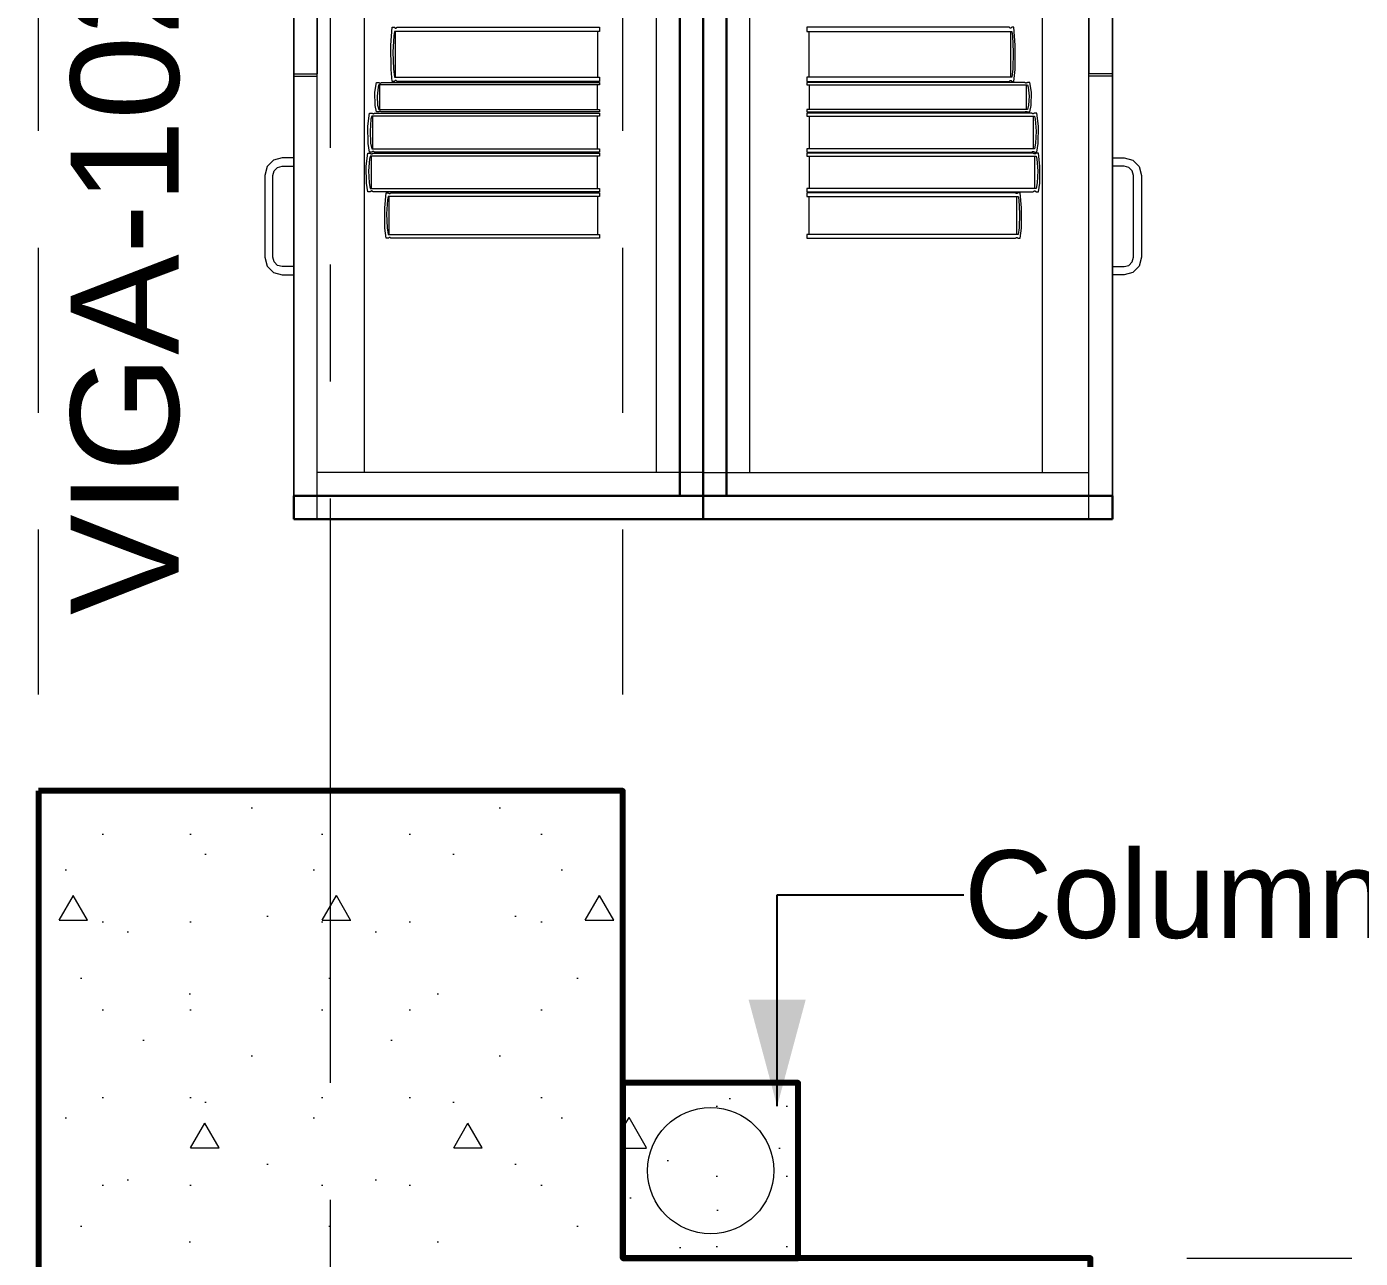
# Model space of a CAD drawing. Header units: inches. Extents: x -38 to 5698, y -33 to 92.
# Drawn here: x 293.56 to 294.701, y 7.7 to 8.754 of the extents above; entities that cross this region are included whole.
import ezdxf

# ---------------------------------------------------------------- set-up
doc = ezdxf.new("R2010")
doc.units = ezdxf.units.IN
doc.header["$MEASUREMENT"] = 0
doc.set_wipeout_variables(frame=1)
for name, pattern in [('Hidden Line', [0.195611, 0.141111, -0.0545]), ('Punto & Raya', [0.65, 0.5, -0.075, 0, -0.075]), ('Wipeout_Contour', [1, 0, -1])]:
    doc.linetypes.add(name, pattern=pattern)
for name, color, linetype in [('02 _ ARQ _ ALB _ Ejes Generales', 7, 'Continuous'), ('08 _ STR _ EXT _ 06 Columnas', 7, 'Continuous'), ('08 _ STR _ EXT _ 09 Vigas', 7, 'Continuous'), ('Estructura - Carga', 7, 'Continuous'), ('Interior - Mobiliario', 7, 'Continuous'), ('MEP - HVAC', 7, 'Continuous'), ('Notas - Etiquetas', 251, 'Continuous')]:
    doc.layers.add(name, color=color, linetype=linetype)
doc.styles.add('Estilo_Generado_4', font='swisse.ttf')
doc.dimstyles.new('Estilo_Generado__8', dxfattribs={"dimtxt": 0.18, "dimasz": 0.0912, "dimexe": 0.18, "dimexo": 0.0625, "dimgap": 0, "dimtad": 0, "dimtih": 1, "dimtoh": 1, "dimdec": 4, "dimzin": 0, "dimdsep": 46, "dimcen": 0.09, "dimadec": 0, "dimazin": 0, "dimtfac": 1, "dimtdec": 4, "dimtmove": 0, "dimatfit": 3, "dimldrblk": 'ARROWHEAD_5', "dimfxl": 1, "dimtolj": 1, "dimtzin": 0, "dimarcsym": 0})

# ---------------------------------------------------------------- blocks, each defined once
blk = doc.blocks.new('ARROWHEAD_5')
at = {"linetype": 'Continuous', "lineweight": 0}
blk.add_hatch(color=0, dxfattribs=at).paths.add_polyline_path([(-1, 0.2679), (0, 0), (-1, -0.2679)])
at = {"color": 0, "linetype": 'Continuous', "lineweight": 0}
blk.add_line((0, 0), (-1, 0), dxfattribs=at)

msp = doc.modelspace()

# ---------------------------------------------------------------- hatches: boundary and pattern name
at = {"layer": '08 _ STR _ EXT _ 06 Columnas', "linetype": 'Continuous', "lineweight": 9}
h = msp.add_hatch(dxfattribs=at)
h.set_pattern_fill('HORMIGÓN_EN_MASA_0002', style=0, pattern_type=2)
h.set_pattern_definition([(0, (277.50004, 6e-09), (0, 0.3897114), [0.024375, -0.200625]), (0, (277.61254, 0.19486), (0, 0.3897114), [0.024375, -0.200625]), (60, (277.50004, 6e-09), (-0.3375, 0.194856), [0.024375, -0.200625]), (60, (277.72504, 6e-09), (-0.3375, 0.194856), [0.024375, -0.200625]), (120, (277.5244, 6e-09), (0.3375, 0.194856), [0.024375, -0.200625]), (120, (277.7494, 6e-09), (0.3375, 0.194856), [0.024375, -0.200625]), (0, (277.50004, 0.0375), (0, 0.075), [0, -0.075, 0, -0.1125]), (45, (277.53754, 0.0375), (-0.053033, 0.053033), [0, -0.05625, 0, -0.09375])])
h.paths.add_polyline_path([(293.57, 8.1), (293.57, 7.2), (294.47, 7.2), (294.47, 7.7), (294.07, 7.7), (294.07, 8.1)])
at = {"layer": 'Estructura - Carga', "linetype": 'Continuous', "lineweight": 13}
h = msp.add_hatch(dxfattribs=at)
h.set_pattern_fill('HORMIGÓN_ARMADO_0002', color=251, style=0, pattern_type=2)
h.set_pattern_definition([(0, (277.50004, 6e-09), (0, 0.311769), [0.03, -0.15]), (0, (277.59004, 0.1559), (0, 0.311769), [0.03, -0.15]), (60, (277.50004, 6e-09), (-0.27, 0.1558846), [0.03, -0.15]), (60, (277.68004, 6e-09), (-0.27, 0.1558846), [0.03, -0.15]), (120, (277.53004, 6e-09), (0.27, 0.1558846), [0.03, -0.15]), (120, (277.71004, 6e-09), (0.27, 0.1558846), [0.03, -0.15]), (0, (277.50004, 0.03), (0, 0.06), [0, -0.06, 0, -0.09]), (45, (277.53004, 0.03), (-0.0424264, 0.0424264), [0, -0.045, 0, -0.075])])
h.paths.add_polyline_path([(294.07, 7.7), (294.22, 7.7), (294.22, 7.85), (294.07, 7.85)])

# ---------------------------------------------------------------- linework, layer by layer
at = {"layer": '08 _ STR _ EXT _ 06 Columnas', "color": 7, "linetype": 'Continuous', "lineweight": 80, "flags": 128}
msp.add_lwpolyline([(293.57, 8.1), (293.57, 7.2), (294.47, 7.2), (294.47, 7.7), (294.07, 7.7), (294.07, 8.1)], close=True, dxfattribs=at)
at = {"layer": '08 _ STR _ EXT _ 09 Vigas', "color": 251, "linetype": 'Hidden Line', "lineweight": 13}
for p, q in [((293.57, 7.7), (293.57, 16.9)), ((287.07, 7.7), (293.57, 7.7)), ((294.07, 7.7), (300.57, 7.7))]:
    msp.add_line(p, q, dxfattribs=at)
at = {"layer": 'Estructura - Carga', "color": 7, "linetype": 'Continuous', "lineweight": 80, "flags": 128}
msp.add_lwpolyline([(294.07, 7.7), (294.22, 7.7), (294.22, 7.85), (294.07, 7.85)], close=True, dxfattribs=at)
at = {"layer": 'Interior - Mobiliario', "color": 175, "linetype": 'Continuous', "lineweight": 13}
for p, q in [((293.8086, 8.3523), (293.8086, 9.8123)), ((294.1186, 9.8123), (294.1186, 8.3523)), ((294.1586, 9.8123), (294.1586, 8.3523)), ((294.4686, 8.3523), (294.4686, 9.8123)), ((293.8086, 8.3723), (293.8086, 9.7923)), ((293.8486, 9.7923), (293.8486, 8.3723)), ((294.0986, 8.3723), (294.0986, 9.7923)), ((294.1786, 8.3723), (294.1786, 9.7923)), ((294.4286, 9.7923), (294.4286, 8.3723)), ((294.4686, 8.3723), (294.4686, 9.7923)), ((293.7886, 9.0723), (293.7886, 8.7133)), ((293.8086, 9.0723), (293.8086, 8.7133)), ((294.4686, 9.0723), (294.4686, 8.7133)), ((294.4886, 9.0723), (294.4886, 8.7133)), ((293.8716, 8.7376), (293.8727, 8.753)), ((293.8727, 8.753), (293.8747, 8.753)), ((293.8745, 8.7493), (293.874, 8.7458)), ((294.0499, 8.7493), (293.8745, 8.7493)), ((293.8747, 8.753), (293.8748, 8.7528)), ((293.8748, 8.7528), (293.875, 8.7525)), ((293.875, 8.7525), (293.8753, 8.7524)), ((293.8753, 8.7524), (293.8756, 8.7523)), ((293.8754, 8.7104), (293.8754, 8.7493)), ((293.8756, 8.7523), (293.8758, 8.7523)), ((293.8758, 8.7523), (293.8761, 8.7524)), ((293.8761, 8.7524), (293.8763, 8.7526)), ((293.8763, 8.7526), (293.8765, 8.7529)), ((293.8765, 8.7529), (293.8766, 8.753)), ((293.8766, 8.753), (294.0499, 8.753)), ((294.0482, 8.7493), (294.0482, 8.7104)), ((294.0499, 8.753), (294.0499, 8.7493)), ((294.4006, 8.753), (294.2273, 8.753)), ((294.2273, 8.753), (294.2273, 8.7493)), ((294.2273, 8.7493), (294.4027, 8.7493)), ((294.229, 8.7493), (294.229, 8.7104)), ((294.4007, 8.7529), (294.4006, 8.753)), ((294.4009, 8.7526), (294.4007, 8.7529)), ((294.4011, 8.7524), (294.4009, 8.7526)), ((294.4014, 8.7523), (294.4011, 8.7524)), ((294.4016, 8.7523), (294.4014, 8.7523)), ((294.4019, 8.7524), (294.4016, 8.7523)), ((294.4018, 8.7104), (294.4018, 8.7493)), ((294.4021, 8.7525), (294.4019, 8.7524)), ((294.4024, 8.7528), (294.4021, 8.7525)), ((294.4025, 8.753), (294.4024, 8.7528)), ((294.4044, 8.753), (294.4025, 8.753)), ((294.4027, 8.7493), (294.4032, 8.7458)), ((294.4056, 8.7376), (294.4044, 8.753)), ((293.874, 8.7458), (293.8733, 8.7316)), ((294.4032, 8.7458), (294.4039, 8.7316)), ((293.8718, 8.7169), (293.8716, 8.7376)), ((293.8733, 8.7316), (293.8737, 8.7174)), ((294.4039, 8.7316), (294.4035, 8.7174)), ((294.4054, 8.7169), (294.4056, 8.7376)), ((293.8727, 8.7067), (293.8718, 8.7169)), ((293.8737, 8.7174), (293.8745, 8.7104)), ((294.4035, 8.7174), (294.4027, 8.7104)), ((294.4044, 8.7067), (294.4054, 8.7169)), ((293.7886, 8.7133), (293.8086, 8.7133)), ((293.7886, 8.7113), (293.8086, 8.7113)), ((293.8579, 8.6974), (293.8592, 8.7057)), ((293.8592, 8.7057), (293.8613, 8.7057)), ((293.8611, 8.7037), (293.8605, 8.7018)), ((294.0499, 8.7037), (293.8611, 8.7037)), ((293.8613, 8.7057), (293.8614, 8.7056)), ((293.8614, 8.7056), (293.8617, 8.7055)), ((293.8617, 8.7055), (293.8619, 8.7054)), ((293.8619, 8.7054), (293.8622, 8.7053)), ((293.862, 8.6827), (293.862, 8.7037)), ((293.8622, 8.7053), (293.8625, 8.7053)), ((293.8625, 8.7053), (293.8628, 8.7054)), ((293.8628, 8.7054), (293.863, 8.7055)), ((293.863, 8.7055), (293.8633, 8.7056)), ((293.8633, 8.7056), (293.8634, 8.7057)), ((293.8634, 8.7057), (294.0499, 8.7057)), ((293.8747, 8.7067), (293.8727, 8.7067)), ((293.8745, 8.7104), (294.0499, 8.7104)), ((293.8748, 8.7069), (293.8747, 8.7067)), ((293.875, 8.7072), (293.8748, 8.7069)), ((293.8752, 8.7074), (293.875, 8.7072)), ((293.8755, 8.7075), (293.8752, 8.7074)), ((293.8758, 8.7075), (293.8755, 8.7075)), ((293.876, 8.7074), (293.8758, 8.7075)), ((293.8763, 8.7073), (293.876, 8.7074)), ((293.8765, 8.707), (293.8763, 8.7073)), ((293.8766, 8.7067), (293.8765, 8.707)), ((294.0499, 8.7067), (293.8766, 8.7067)), ((294.048, 8.7037), (294.048, 8.6827)), ((294.0499, 8.7104), (294.0499, 8.7067)), ((294.0499, 8.7057), (294.0499, 8.7037)), ((294.4027, 8.7104), (294.2273, 8.7104)), ((294.2273, 8.7104), (294.2273, 8.7067)), ((294.2273, 8.7067), (294.4006, 8.7067)), ((294.4138, 8.7057), (294.2273, 8.7057)), ((294.2273, 8.7057), (294.2273, 8.7037)), ((294.2273, 8.7037), (294.4161, 8.7037)), ((294.2292, 8.7037), (294.2292, 8.6827)), ((294.4006, 8.7067), (294.4007, 8.707)), ((294.4007, 8.707), (294.4009, 8.7073)), ((294.4009, 8.7073), (294.4012, 8.7074)), ((294.4012, 8.7074), (294.4014, 8.7075)), ((294.4014, 8.7075), (294.4017, 8.7075)), ((294.4017, 8.7075), (294.402, 8.7074)), ((294.402, 8.7074), (294.4022, 8.7072)), ((294.4022, 8.7072), (294.4024, 8.7069)), ((294.4024, 8.7069), (294.4025, 8.7067)), ((294.4025, 8.7067), (294.4044, 8.7067)), ((294.4139, 8.7056), (294.4138, 8.7057)), ((294.4142, 8.7055), (294.4139, 8.7056)), ((294.4144, 8.7054), (294.4142, 8.7055)), ((294.4147, 8.7053), (294.4144, 8.7054)), ((294.415, 8.7053), (294.4147, 8.7053)), ((294.4153, 8.7054), (294.415, 8.7053)), ((294.4152, 8.6827), (294.4152, 8.7037)), ((294.4155, 8.7055), (294.4153, 8.7054)), ((294.4158, 8.7056), (294.4155, 8.7055)), ((294.4159, 8.7057), (294.4158, 8.7056)), ((294.418, 8.7057), (294.4159, 8.7057)), ((294.4161, 8.7037), (294.4167, 8.7018)), ((294.4193, 8.6974), (294.418, 8.7057)), ((294.4886, 8.7133), (294.4686, 8.7133)), ((294.4886, 8.7113), (294.4686, 8.7113)), ((293.8581, 8.6862), (293.8579, 8.6974)), ((293.8605, 8.7018), (293.8597, 8.6942)), ((293.8597, 8.6942), (293.8602, 8.6864)), ((294.4167, 8.7018), (294.4175, 8.6942)), ((294.4175, 8.6942), (294.417, 8.6864)), ((294.4191, 8.6862), (294.4193, 8.6974)), ((293.8592, 8.6807), (293.8581, 8.6862)), ((293.8602, 8.6864), (293.8611, 8.6827)), ((293.8611, 8.6827), (294.0499, 8.6827)), ((293.8614, 8.6808), (293.8613, 8.6807)), ((293.8616, 8.6809), (293.8614, 8.6808)), ((293.8619, 8.681), (293.8616, 8.6809)), ((293.8621, 8.6811), (293.8619, 8.681)), ((293.8624, 8.6811), (293.8621, 8.6811)), ((293.8627, 8.6811), (293.8624, 8.6811)), ((293.863, 8.681), (293.8627, 8.6811)), ((293.8632, 8.6808), (293.863, 8.681)), ((293.8634, 8.6807), (293.8632, 8.6808)), ((294.0499, 8.6827), (294.0499, 8.6807)), ((294.4161, 8.6827), (294.2273, 8.6827)), ((294.2273, 8.6827), (294.2273, 8.6807)), ((294.4138, 8.6807), (294.414, 8.6808)), ((294.414, 8.6808), (294.4142, 8.681)), ((294.4142, 8.681), (294.4145, 8.6811)), ((294.4145, 8.6811), (294.4148, 8.6811)), ((294.4148, 8.6811), (294.4151, 8.6811)), ((294.4151, 8.6811), (294.4153, 8.681)), ((294.4153, 8.681), (294.4156, 8.6809)), ((294.4156, 8.6809), (294.4158, 8.6808)), ((294.4158, 8.6808), (294.4159, 8.6807)), ((294.417, 8.6864), (294.4161, 8.6827)), ((294.418, 8.6807), (294.4191, 8.6862)), ((293.8518, 8.6685), (293.8531, 8.6797)), ((293.8531, 8.6797), (293.8553, 8.6797)), ((293.8545, 8.6745), (293.8537, 8.6642)), ((293.8551, 8.677), (293.8545, 8.6745)), ((294.0499, 8.677), (293.8551, 8.677)), ((293.8553, 8.6797), (293.8554, 8.6795)), ((293.8554, 8.6795), (293.8557, 8.6793)), ((293.8557, 8.6793), (293.856, 8.6792)), ((293.856, 8.6792), (293.8563, 8.6791)), ((293.8561, 8.649), (293.8561, 8.677)), ((293.8563, 8.6791), (293.8565, 8.6791)), ((293.8565, 8.6791), (293.8568, 8.6792)), ((293.8568, 8.6792), (293.8571, 8.6793)), ((293.8571, 8.6793), (293.8573, 8.6796)), ((293.8573, 8.6796), (293.8575, 8.6797)), ((293.8575, 8.6797), (294.0499, 8.6797)), ((293.8613, 8.6807), (293.8592, 8.6807)), ((294.0499, 8.6807), (293.8634, 8.6807)), ((294.048, 8.677), (294.048, 8.649)), ((294.0499, 8.6797), (294.0499, 8.677)), ((294.2273, 8.6807), (294.4138, 8.6807)), ((294.4197, 8.6797), (294.2273, 8.6797)), ((294.2273, 8.6797), (294.2273, 8.677)), ((294.2273, 8.677), (294.4221, 8.677)), ((294.2292, 8.677), (294.2292, 8.649)), ((294.4159, 8.6807), (294.418, 8.6807)), ((294.4198, 8.6796), (294.4197, 8.6797)), ((294.4201, 8.6793), (294.4198, 8.6796)), ((294.4204, 8.6792), (294.4201, 8.6793)), ((294.4207, 8.6791), (294.4204, 8.6792)), ((294.4209, 8.6791), (294.4207, 8.6791)), ((294.4212, 8.6792), (294.4209, 8.6791)), ((294.4211, 8.649), (294.4211, 8.677)), ((294.4215, 8.6793), (294.4212, 8.6792)), ((294.4218, 8.6795), (294.4215, 8.6793)), ((294.4219, 8.6797), (294.4218, 8.6795)), ((294.4241, 8.6797), (294.4219, 8.6797)), ((294.4221, 8.677), (294.4227, 8.6745)), ((294.4227, 8.6745), (294.4235, 8.6642)), ((294.4254, 8.6685), (294.4241, 8.6797)), ((293.8521, 8.6536), (293.8518, 8.6685)), ((293.8537, 8.6642), (293.8542, 8.654)), ((294.4235, 8.6642), (294.423, 8.654)), ((294.4251, 8.6536), (294.4254, 8.6685)), ((293.8531, 8.6463), (293.8521, 8.6536)), ((293.8542, 8.654), (293.8551, 8.649)), ((293.8551, 8.649), (294.0499, 8.649)), ((293.8556, 8.6466), (293.8554, 8.6464)), ((293.8559, 8.6468), (293.8556, 8.6466)), ((293.8562, 8.6468), (293.8559, 8.6468)), ((293.8565, 8.6468), (293.8562, 8.6468)), ((293.8568, 8.6468), (293.8565, 8.6468)), ((293.857, 8.6467), (293.8568, 8.6468)), ((293.8573, 8.6465), (293.857, 8.6467)), ((294.0499, 8.649), (294.0499, 8.6463)), ((294.4221, 8.649), (294.2273, 8.649)), ((294.2273, 8.649), (294.2273, 8.6463)), ((294.4199, 8.6465), (294.4202, 8.6467)), ((294.4202, 8.6467), (294.4204, 8.6468)), ((294.4204, 8.6468), (294.4207, 8.6468)), ((294.4207, 8.6468), (294.421, 8.6468)), ((294.421, 8.6468), (294.4213, 8.6468)), ((294.4213, 8.6468), (294.4216, 8.6466)), ((294.4216, 8.6466), (294.4218, 8.6464)), ((294.423, 8.654), (294.4221, 8.649)), ((294.4241, 8.6463), (294.4251, 8.6536)), ((293.7711, 8.6393), (293.7656, 8.6338)), ((293.7786, 8.6413), (293.7711, 8.6393)), ((293.7886, 8.6413), (293.7786, 8.6413)), ((293.7886, 8.6343), (293.7886, 8.6413)), ((293.8505, 8.6343), (293.8518, 8.6453)), ((293.8518, 8.6453), (293.854, 8.6453)), ((293.8532, 8.6402), (293.8524, 8.6301)), ((293.8553, 8.6463), (293.8531, 8.6463)), ((293.8538, 8.6427), (293.8532, 8.6402)), ((294.0499, 8.6427), (293.8538, 8.6427)), ((293.854, 8.6453), (293.8541, 8.6451)), ((293.8541, 8.6451), (293.8544, 8.6449)), ((293.8544, 8.6449), (293.8547, 8.6448)), ((293.8547, 8.6448), (293.855, 8.6447)), ((293.8548, 8.615), (293.8548, 8.6427)), ((293.855, 8.6447), (293.8553, 8.6447)), ((293.8554, 8.6464), (293.8553, 8.6463)), ((293.8553, 8.6447), (293.8555, 8.6448)), ((293.8555, 8.6448), (293.8558, 8.645)), ((293.8558, 8.645), (293.8561, 8.6452)), ((293.8561, 8.6452), (293.8562, 8.6453)), ((293.8562, 8.6453), (294.0499, 8.6453)), ((293.8575, 8.6463), (293.8573, 8.6465)), ((294.0499, 8.6463), (293.8575, 8.6463)), ((294.048, 8.6427), (294.048, 8.615)), ((294.0499, 8.6453), (294.0499, 8.6427)), ((294.2273, 8.6463), (294.4197, 8.6463)), ((294.421, 8.6453), (294.2273, 8.6453)), ((294.2273, 8.6453), (294.2273, 8.6427)), ((294.2273, 8.6427), (294.4234, 8.6427)), ((294.2292, 8.6427), (294.2292, 8.615)), ((294.4197, 8.6463), (294.4199, 8.6465)), ((294.4211, 8.6452), (294.421, 8.6453)), ((294.4214, 8.645), (294.4211, 8.6452)), ((294.4217, 8.6448), (294.4214, 8.645)), ((294.4219, 8.6447), (294.4217, 8.6448)), ((294.4218, 8.6464), (294.4219, 8.6463)), ((294.4219, 8.6463), (294.4241, 8.6463)), ((294.4222, 8.6447), (294.4219, 8.6447)), ((294.4225, 8.6448), (294.4222, 8.6447)), ((294.4224, 8.615), (294.4224, 8.6427)), ((294.4228, 8.6449), (294.4225, 8.6448)), ((294.4231, 8.6451), (294.4228, 8.6449)), ((294.4232, 8.6453), (294.4231, 8.6451)), ((294.4254, 8.6453), (294.4232, 8.6453)), ((294.4234, 8.6427), (294.424, 8.6402)), ((294.424, 8.6402), (294.4248, 8.6301)), ((294.4267, 8.6343), (294.4254, 8.6453)), ((294.4886, 8.6413), (294.4986, 8.6413)), ((294.4886, 8.6343), (294.4886, 8.6413)), ((294.4986, 8.6413), (294.5061, 8.6393)), ((294.5061, 8.6393), (294.5116, 8.6338)), ((293.7656, 8.6338), (293.7636, 8.6263)), ((293.7636, 8.6263), (293.7636, 8.5563)), ((293.7706, 8.6263), (293.7717, 8.6303)), ((293.7706, 8.5563), (293.7706, 8.6263)), ((293.7717, 8.6303), (293.7746, 8.6332)), ((293.7746, 8.6332), (293.7786, 8.6343)), ((293.7786, 8.6343), (293.7886, 8.6343)), ((293.8507, 8.6196), (293.8505, 8.6343)), ((293.8524, 8.6301), (293.8529, 8.62)), ((294.4248, 8.6301), (294.4243, 8.62)), ((294.4265, 8.6196), (294.4267, 8.6343)), ((294.4986, 8.6343), (294.4886, 8.6343)), ((294.5026, 8.6332), (294.4986, 8.6343)), ((294.5055, 8.6303), (294.5026, 8.6332)), ((294.5066, 8.6263), (294.5055, 8.6303)), ((294.5066, 8.5563), (294.5066, 8.6263)), ((294.5116, 8.6338), (294.5136, 8.6263)), ((294.5136, 8.6263), (294.5136, 8.5563)), ((293.8518, 8.6124), (293.8507, 8.6196)), ((293.854, 8.6124), (293.8518, 8.6124)), ((293.8529, 8.62), (293.8538, 8.615)), ((293.8538, 8.615), (294.0499, 8.615)), ((293.8541, 8.6125), (293.854, 8.6124)), ((293.8543, 8.6127), (293.8541, 8.6125)), ((293.8546, 8.6129), (293.8543, 8.6127)), ((293.8549, 8.613), (293.8546, 8.6129)), ((293.8552, 8.613), (293.8549, 8.613)), ((293.8555, 8.6129), (293.8552, 8.613)), ((293.8558, 8.6128), (293.8555, 8.6129)), ((293.856, 8.6126), (293.8558, 8.6128)), ((293.8562, 8.6124), (293.856, 8.6126)), ((294.0499, 8.6124), (293.8562, 8.6124)), ((294.0499, 8.615), (294.0499, 8.6124)), ((294.4234, 8.615), (294.2273, 8.615)), ((294.2273, 8.615), (294.2273, 8.6124)), ((294.2273, 8.6124), (294.421, 8.6124)), ((294.421, 8.6124), (294.4212, 8.6126)), ((294.4212, 8.6126), (294.4214, 8.6128)), ((294.4214, 8.6128), (294.4217, 8.6129)), ((294.4217, 8.6129), (294.422, 8.613)), ((294.422, 8.613), (294.4223, 8.613)), ((294.4223, 8.613), (294.4226, 8.6129)), ((294.4226, 8.6129), (294.4229, 8.6127)), ((294.4229, 8.6127), (294.4231, 8.6125)), ((294.4231, 8.6125), (294.4232, 8.6124)), ((294.4232, 8.6124), (294.4254, 8.6124)), ((294.4243, 8.62), (294.4234, 8.615)), ((294.4254, 8.6124), (294.4265, 8.6196)), ((293.8662, 8.5985), (293.8674, 8.6114)), ((293.8674, 8.6114), (293.8694, 8.6114)), ((293.8687, 8.6054), (293.8679, 8.5934)), ((293.8692, 8.6083), (293.8687, 8.6054)), ((294.0499, 8.6083), (293.8692, 8.6083)), ((293.8694, 8.6114), (293.8695, 8.6112)), ((293.8695, 8.6112), (293.8698, 8.611)), ((293.8698, 8.611), (293.87, 8.6108)), ((293.87, 8.6108), (293.8703, 8.6108)), ((293.8701, 8.5757), (293.8701, 8.6083)), ((293.8703, 8.6108), (293.8706, 8.6108)), ((293.8706, 8.6108), (293.8708, 8.6109)), ((293.8708, 8.6109), (293.8711, 8.611)), ((293.8711, 8.611), (293.8713, 8.6113)), ((293.8713, 8.6113), (293.8714, 8.6114)), ((293.8714, 8.6114), (294.0499, 8.6114)), ((294.0481, 8.6083), (294.0481, 8.5757)), ((294.0499, 8.6114), (294.0499, 8.6083)), ((294.4058, 8.6114), (294.2273, 8.6114)), ((294.2273, 8.6114), (294.2273, 8.6083)), ((294.2273, 8.6083), (294.408, 8.6083)), ((294.2291, 8.6083), (294.2291, 8.5757)), ((294.4059, 8.6113), (294.4058, 8.6114)), ((294.4061, 8.611), (294.4059, 8.6113)), ((294.4064, 8.6109), (294.4061, 8.611)), ((294.4066, 8.6108), (294.4064, 8.6109)), ((294.4069, 8.6108), (294.4066, 8.6108)), ((294.4072, 8.6108), (294.4069, 8.6108)), ((294.407, 8.5757), (294.407, 8.6083)), ((294.4074, 8.611), (294.4072, 8.6108)), ((294.4077, 8.6112), (294.4074, 8.611)), ((294.4078, 8.6114), (294.4077, 8.6112)), ((294.4098, 8.6114), (294.4078, 8.6114)), ((294.408, 8.6083), (294.4085, 8.6054)), ((294.4085, 8.6054), (294.4093, 8.5934)), ((294.411, 8.5985), (294.4098, 8.6114)), ((293.8664, 8.5811), (293.8662, 8.5985)), ((293.8679, 8.5934), (293.8684, 8.5815)), ((294.4093, 8.5934), (294.4088, 8.5815)), ((294.4108, 8.5811), (294.411, 8.5985)), ((293.8674, 8.5725), (293.8664, 8.5811)), ((293.8684, 8.5815), (293.8692, 8.5757)), ((294.4088, 8.5815), (294.408, 8.5757)), ((294.4098, 8.5725), (294.4108, 8.5811)), ((293.8694, 8.5725), (293.8674, 8.5725)), ((293.8692, 8.5757), (294.0499, 8.5757)), ((293.8695, 8.5727), (293.8694, 8.5725)), ((293.8697, 8.5729), (293.8695, 8.5727)), ((293.87, 8.5731), (293.8697, 8.5729)), ((293.8702, 8.5732), (293.87, 8.5731)), ((293.8705, 8.5732), (293.8702, 8.5732)), ((293.8708, 8.5731), (293.8705, 8.5732)), ((293.871, 8.573), (293.8708, 8.5731)), ((293.8713, 8.5728), (293.871, 8.573)), ((293.8714, 8.5725), (293.8713, 8.5728)), ((294.0499, 8.5725), (293.8714, 8.5725)), ((294.0499, 8.5757), (294.0499, 8.5725)), ((294.408, 8.5757), (294.2273, 8.5757)), ((294.2273, 8.5757), (294.2273, 8.5725)), ((294.2273, 8.5725), (294.4058, 8.5725)), ((294.4058, 8.5725), (294.4059, 8.5728)), ((294.4059, 8.5728), (294.4062, 8.573)), ((294.4062, 8.573), (294.4064, 8.5731)), ((294.4064, 8.5731), (294.4067, 8.5732)), ((294.4067, 8.5732), (294.407, 8.5732)), ((294.407, 8.5732), (294.4072, 8.5731)), ((294.4072, 8.5731), (294.4075, 8.5729)), ((294.4075, 8.5729), (294.4077, 8.5727)), ((294.4077, 8.5727), (294.4078, 8.5725)), ((294.4078, 8.5725), (294.4098, 8.5725)), ((293.7636, 8.5563), (293.7656, 8.5488)), ((293.7717, 8.5523), (293.7706, 8.5563)), ((294.5055, 8.5523), (294.5066, 8.5563)), ((294.5136, 8.5563), (294.5116, 8.5488)), ((293.7656, 8.5488), (293.7711, 8.5433)), ((293.7746, 8.5493), (293.7717, 8.5523)), ((293.7786, 8.5483), (293.7746, 8.5493)), ((293.7886, 8.5483), (293.7786, 8.5483)), ((293.7886, 8.5413), (293.7886, 8.5483)), ((294.4886, 8.5483), (294.4986, 8.5483)), ((294.4886, 8.5413), (294.4886, 8.5483)), ((294.4986, 8.5483), (294.5026, 8.5493)), ((294.5026, 8.5493), (294.5055, 8.5523)), ((294.5116, 8.5488), (294.5061, 8.5433)), ((293.7711, 8.5433), (293.7786, 8.5413)), ((293.7786, 8.5413), (293.7886, 8.5413)), ((294.4986, 8.5413), (294.4886, 8.5413)), ((294.5061, 8.5433), (294.4986, 8.5413)), ((293.8486, 8.3723), (293.8086, 8.3723)), ((294.0986, 8.3723), (293.8486, 8.3723)), ((294.1786, 8.3723), (294.4286, 8.3723)), ((294.4286, 8.3723), (294.4686, 8.3723)), ((294.1186, 8.3523), (293.8086, 8.3523)), ((294.1586, 8.3523), (294.4686, 8.3523))]:
    msp.add_line(p, q, dxfattribs=at)
at = {"layer": 'MEP - HVAC', "color": 7, "linetype": 'Continuous', "lineweight": 13, "flags": 128}
msp.add_lwpolyline([(294.145, 7.829, -1), (294.145, 7.721, -1)], format="xyb", close=True, dxfattribs=at)

# ---------------------------------------------------------------- texts
at = {"layer": 'Notas - Etiquetas', "color": 8, "linetype": 'Continuous', "lineweight": 13, "insert": (293.5976, 8.2502), "char_height": 0.0925, "attachment_point": 1, "rotation": 90, "style": 'Estilo_Generado_4'}
msp.add_mtext('\\A1;{\\pql;\\fSwis721 Ex BT|b0|i0|c0|p34;VIGA-102\\fSwis721 Ex BT|b0|i0|c0|p34; \\fSwis721 Ex BT|b0|i0|c0|p34;0.80\\fSwis721 Ex BT|b0|i0|c0|p34;x\\fSwis721 Ex BT|b0|i0|c0|p34;0.50\\fSwis721 Ex BT|b0|i0|c0|p34;m}', dxfattribs=at)
at = {"layer": 'Notas - Etiquetas', "color": 8, "linetype": 'Continuous', "lineweight": 35, "insert": (294.3617, 8.011), "char_height": 0.075, "attachment_point": 4, "style": 'Estilo_Generado_4'}
msp.add_mtext('\\A1;{\\pql;\\fSwis721 Ex BT|b0|i0|c0|p34;Columna Sanitaria}', dxfattribs=at)

# ---------------------------------------------------------------- leaders
at = {"layer": 'Notas - Etiquetas', "color": 8, "linetype": 'Continuous', "lineweight": 13, "annotation_type": 0, "has_hookline": 1, "hookline_direction": 0, "text_width": 1.0171}
msp.add_leader([(294.2019, 7.8301), (294.2019, 8.011), (294.3617, 8.011)], dimstyle='Estilo_Generado__8', dxfattribs=at)

# ---------------------------------------------------------------- next in the draw order: wipeouts: each hides what was drawn before it
at = {"color": 254, "linetype": 'Wipeout_Contour', "lineweight": 0, "ltscale": 9715.291099}
msp.add_wipeout([(294.1186, 8.3523), (294.1386, 8.3523), (294.1386, 9.8123), (294.1186, 9.8123)], dxfattribs=at).dxf.layer = 'Interior - Mobiliario'

# ---------------------------------------------------------------- next in the draw order: linework, layer by layer
at = {"layer": 'Interior - Mobiliario', "color": 175, "linetype": 'Continuous', "lineweight": 30}
for p, q in [((294.1186, 9.8123), (294.1186, 8.3523)), ((294.1386, 9.8123), (294.1386, 8.3523)), ((294.1186, 8.3523), (294.1386, 8.3523))]:
    msp.add_line(p, q, dxfattribs=at)
at = {"layer": 'Interior - Mobiliario', "color": 175, "linetype": 'Continuous', "lineweight": 13}
for p, q in [((294.1186, 8.3523), (294.1186, 9.8123)), ((294.1386, 9.8123), (294.1386, 8.3523)), ((294.1386, 9.7923), (294.1386, 8.3723)), ((294.1386, 8.3723), (294.0986, 8.3723)), ((294.1386, 8.3523), (294.1186, 8.3523))]:
    msp.add_line(p, q, dxfattribs=at)

# ---------------------------------------------------------------- next in the draw order: wipeouts: each hides what was drawn before it
at = {"color": 254, "linetype": 'Wipeout_Contour', "lineweight": 0, "ltscale": 9714.620048}
msp.add_wipeout([(293.7886, 8.3323), (294.1386, 8.3323), (294.1386, 8.3523), (293.7886, 8.3523)], dxfattribs=at).dxf.layer = 'Interior - Mobiliario'

# ---------------------------------------------------------------- next in the draw order: linework, layer by layer
at = {"layer": '02 _ ARQ _ ALB _ Ejes Generales', "color": 252, "linetype": 'Punto & Raya', "lineweight": 13}
msp.add_line((293.82, 3.05), (293.82, 44.9), dxfattribs=at)
at = {"layer": '08 _ STR _ EXT _ 09 Vigas', "color": 251, "linetype": 'Hidden Line', "lineweight": 13}
msp.add_line((294.07, 7.7), (294.07, 16.9), dxfattribs=at)
at = {"layer": 'Interior - Mobiliario', "color": 175, "linetype": 'Continuous', "lineweight": 13}
for p, q in [((293.7886, 9.8323), (293.7886, 8.3323)), ((294.1386, 8.3323), (294.1386, 9.8323)), ((293.7886, 8.3523), (293.7886, 9.8123)), ((293.7886, 8.3523), (293.7886, 9.8123)), ((293.8086, 8.3523), (293.8086, 9.8123)), ((293.8086, 8.3523), (293.8086, 9.8123)), ((294.1186, 9.8123), (294.1186, 8.3523)), ((294.1186, 9.8123), (294.1186, 8.3523)), ((294.1186, 9.8123), (294.1186, 8.3523)), ((294.1386, 9.8123), (294.1386, 8.3523)), ((293.7886, 8.3523), (293.7886, 8.7113)), ((293.8086, 8.3523), (293.8086, 8.7113)), ((293.8086, 8.3323), (293.8086, 8.3723)), ((294.1386, 8.3723), (294.1386, 8.3323)), ((293.7886, 8.3323), (293.7886, 8.3523)), ((293.7886, 8.3523), (294.1386, 8.3523)), ((294.1386, 8.3523), (293.7886, 8.3523)), ((294.1186, 8.3523), (293.7886, 8.3523)), ((293.7886, 8.3523), (293.8086, 8.3523)), ((294.1186, 8.3523), (293.8086, 8.3523)), ((294.1186, 8.3523), (293.8086, 8.3523)), ((294.1386, 8.3523), (294.1386, 8.3323)), ((294.1386, 8.3323), (293.7886, 8.3323)), ((293.7886, 8.3323), (294.1386, 8.3323)), ((294.1386, 8.3323), (293.8086, 8.3323))]:
    msp.add_line(p, q, dxfattribs=at)
at = {"layer": 'Interior - Mobiliario', "color": 175, "linetype": 'Continuous', "lineweight": 30}
for p, q in [((293.7886, 8.3523), (294.1386, 8.3523)), ((293.7886, 8.3523), (293.7886, 8.3323)), ((294.1386, 8.3523), (294.1386, 8.3323)), ((293.7886, 8.3323), (294.1386, 8.3323))]:
    msp.add_line(p, q, dxfattribs=at)

# ---------------------------------------------------------------- next in the draw order: wipeouts: each hides what was drawn before it
at = {"color": 254, "linetype": 'Wipeout_Contour', "lineweight": 0, "ltscale": 9715.371098}
msp.add_wipeout([(294.1586, 8.3523), (294.1586, 9.8123), (294.1386, 9.8123), (294.1386, 8.3523)], dxfattribs=at).dxf.layer = 'Interior - Mobiliario'

# ---------------------------------------------------------------- next in the draw order: linework, layer by layer
at = {"layer": 'Interior - Mobiliario', "color": 175, "linetype": 'Continuous', "lineweight": 30}
for p, q in [((294.1386, 9.8123), (294.1386, 8.3523)), ((294.1586, 9.8123), (294.1586, 8.3523)), ((294.1586, 8.3523), (294.1386, 8.3523))]:
    msp.add_line(p, q, dxfattribs=at)
at = {"layer": 'Interior - Mobiliario', "color": 175, "linetype": 'Continuous', "lineweight": 13}
for p, q in [((294.1386, 9.8123), (294.1386, 8.3523)), ((294.1586, 8.3523), (294.1586, 9.8123)), ((294.1386, 9.7923), (294.1386, 8.3723)), ((294.1386, 8.3723), (294.1786, 8.3723)), ((294.1386, 8.3523), (294.1586, 8.3523))]:
    msp.add_line(p, q, dxfattribs=at)

# ---------------------------------------------------------------- next in the draw order: wipeouts: each hides what was drawn before it
at = {"color": 254, "linetype": 'Wipeout_Contour', "lineweight": 0, "ltscale": 9716.02004}
msp.add_wipeout([(294.4886, 8.3323), (294.4886, 8.3523), (294.1386, 8.3523), (294.1386, 8.3323)], dxfattribs=at).dxf.layer = 'Interior - Mobiliario'

# ---------------------------------------------------------------- next in the draw order: linework, layer by layer
at = {"layer": 'Interior - Mobiliario', "color": 175, "linetype": 'Continuous', "lineweight": 13}
for p, q in [((294.1386, 8.3323), (294.1386, 9.8323)), ((294.4886, 9.8323), (294.4886, 8.3323)), ((294.1386, 9.8123), (294.1386, 8.3523)), ((294.1586, 9.8123), (294.1586, 8.3523)), ((294.1586, 9.8123), (294.1586, 8.3523)), ((294.1586, 9.8123), (294.1586, 8.3523)), ((294.4686, 8.3523), (294.4686, 9.8123)), ((294.4686, 8.3523), (294.4686, 9.8123)), ((294.4886, 8.3523), (294.4886, 9.8123)), ((294.4886, 8.3523), (294.4886, 9.8123)), ((294.4686, 8.3523), (294.4686, 8.7113)), ((294.4886, 8.3523), (294.4886, 8.7113)), ((294.1386, 8.3723), (294.1386, 8.3323)), ((294.4686, 8.3323), (294.4686, 8.3723)), ((294.1386, 8.3523), (294.1386, 8.3323)), ((294.4886, 8.3523), (294.1386, 8.3523)), ((294.1386, 8.3523), (294.4886, 8.3523)), ((294.1586, 8.3523), (294.4886, 8.3523)), ((294.1586, 8.3523), (294.4686, 8.3523)), ((294.1586, 8.3523), (294.4686, 8.3523)), ((294.4886, 8.3523), (294.4686, 8.3523)), ((294.4886, 8.3323), (294.4886, 8.3523)), ((294.1386, 8.3323), (294.4886, 8.3323)), ((294.1386, 8.3323), (294.4686, 8.3323)), ((294.4886, 8.3323), (294.1386, 8.3323))]:
    msp.add_line(p, q, dxfattribs=at)
at = {"layer": 'Interior - Mobiliario', "color": 175, "linetype": 'Continuous', "lineweight": 30}
for p, q in [((294.4886, 8.3523), (294.1386, 8.3523)), ((294.1386, 8.3523), (294.1386, 8.3323)), ((294.4886, 8.3523), (294.4886, 8.3323)), ((294.4886, 8.3323), (294.1386, 8.3323))]:
    msp.add_line(p, q, dxfattribs=at)

doc.saveas('drawing.dxf')
